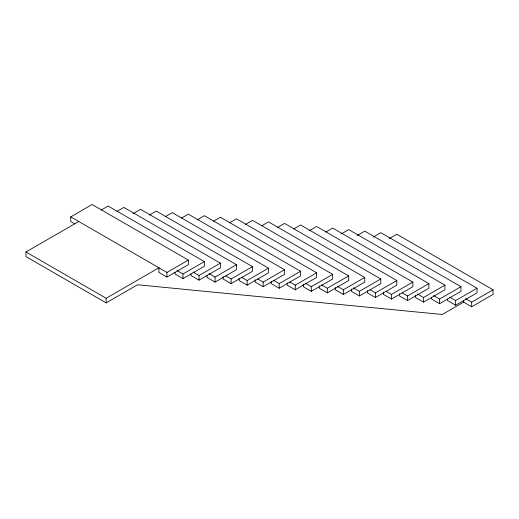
<?xml version="1.0" encoding="UTF-8"?>
<svg xmlns="http://www.w3.org/2000/svg" width="519" height="519" viewBox="0 0 519 519"><rect width="100%" height="100%" fill="white"/><g stroke="black" fill="none" stroke-linecap="round" stroke-linejoin="round"><path stroke-width="0.78" d="M74.73 223.812L70.72 221.496L70.72 216.864L92.103 204.518L188.332 260.077L188.332 264.709L166.949 277.055L158.931 272.423L158.931 267.791L106.142 298.269L25.95 251.975L25.95 256.607L106.142 302.901L137.548 284.769L442.266 314.482L463.649 302.136L471.667 306.761L493.05 294.416L493.05 289.79L396.821 234.231L389.237 238.61M25.95 251.975L78.739 221.496M101.244 210.046L108.147 206.062L204.369 261.621L204.369 266.253L182.986 278.599L174.968 273.967L174.968 272.423M116.95 211.395L123.846 207.418L220.406 263.165L220.406 267.791L199.024 280.137L191.005 275.511L191.005 273.967M132.968 213.724L140.552 209.345L236.443 264.709L236.443 269.724L215.061 282.07L207.042 277.438L207.042 275.291M149.362 215.061L156.258 211.084L252.481 266.636L252.481 271.268L231.098 283.614L223.079 278.982L223.079 276.666M165.399 216.605L172.295 212.621L268.524 268.18L268.524 272.812L247.135 285.158L239.116 280.526L239.116 278.21M181.436 218.149L188.332 214.165L284.561 269.724L284.561 274.35L263.178 286.696L255.153 282.07L255.153 279.754M197.473 219.693L204.369 215.709L300.598 271.268L300.598 275.894L279.216 288.24L271.197 283.614L271.197 281.298M213.51 221.237L220.406 217.253L316.635 272.812L316.635 277.438L295.253 289.784L287.234 285.158L287.234 282.842M229.547 222.781L236.443 218.797L332.673 274.356L332.673 278.982L311.29 291.328L303.271 286.702L303.271 284.386M245.584 224.325L252.481 220.341L348.71 275.894L348.71 280.526L327.327 292.872L319.308 288.24L319.308 285.93M70.72 216.864L166.949 272.423L188.332 260.077M261.621 225.869L268.524 221.885L364.747 277.438L364.747 282.07L343.364 294.416L335.345 289.784L335.345 287.474M176.973 270.496L182.986 273.967L204.369 261.621M277.659 227.413L284.561 223.429L380.784 278.982L380.784 283.614L359.401 295.96L351.382 291.328L351.382 289.012M193.01 272.04L199.024 275.511L220.406 263.165M293.696 228.95L300.598 224.974L396.821 280.526L396.821 285.158L375.438 297.504L367.42 292.872L367.42 290.556M209.047 273.578L215.061 277.055L236.443 264.709M309.739 230.494L316.635 226.518L412.858 282.07L412.858 286.702L391.475 299.048L383.457 294.416L383.457 292.1M225.752 275.894L231.098 278.982L252.481 266.636M325.776 232.038L332.673 228.055L428.902 283.614L428.902 288.246L407.512 300.592L399.494 295.96L399.494 293.644M241.789 277.438L247.135 280.526L268.524 268.18M341.119 233.985L348.71 229.599L444.939 285.158L444.939 289.784L423.556 302.129L415.537 297.504L415.537 295.188M257.826 278.982L263.178 282.07L284.561 269.724M357.163 235.522L364.747 231.143L460.976 286.702L460.976 291.328L439.593 303.673L431.574 299.048L431.574 297.504M273.87 280.526L279.216 283.614L300.598 271.268M373.2 237.066L380.784 232.687L477.013 288.246L477.013 292.872L455.63 305.217L447.612 300.592L447.612 299.048M289.907 282.07L295.253 285.158L316.635 272.812M305.276 283.225L311.29 286.702L332.673 274.356M321.313 284.769L327.327 288.24L348.71 275.894M337.35 286.313L343.364 289.784L364.747 277.438M353.387 287.857L359.401 291.328L380.784 278.982M370.092 289.784L375.438 292.872L396.821 280.526M386.13 291.328L391.475 294.416L412.858 282.07M402.167 292.872L407.512 295.96L428.902 283.614M417.542 294.033L423.556 297.504L444.939 285.158M433.579 295.577L439.593 299.048L460.976 286.702M449.616 297.115L455.63 300.592L477.013 288.246M465.653 298.659L471.667 302.136L493.05 289.79M471.667 302.136L471.667 306.761M463.649 300.592L463.649 302.136M455.63 300.592L455.63 305.217M439.593 299.048L439.593 303.673M423.556 297.504L423.556 302.129M407.512 295.96L407.512 300.592M391.475 294.416L391.475 299.048M375.438 292.872L375.438 297.504M359.401 291.328L359.401 295.96M343.364 289.784L343.364 294.416M327.327 288.24L327.327 292.872M311.29 286.702L311.29 291.328M295.253 285.158L295.253 289.784M279.216 283.614L279.216 288.24M263.178 282.07L263.178 286.696M247.135 280.526L247.135 285.158M231.098 278.982L231.098 283.614M215.061 277.055L215.061 282.07M199.024 275.511L199.024 280.137M182.986 273.967L182.986 278.599M166.949 272.423L166.949 277.055M106.142 298.269L106.142 302.901"/></g></svg>
